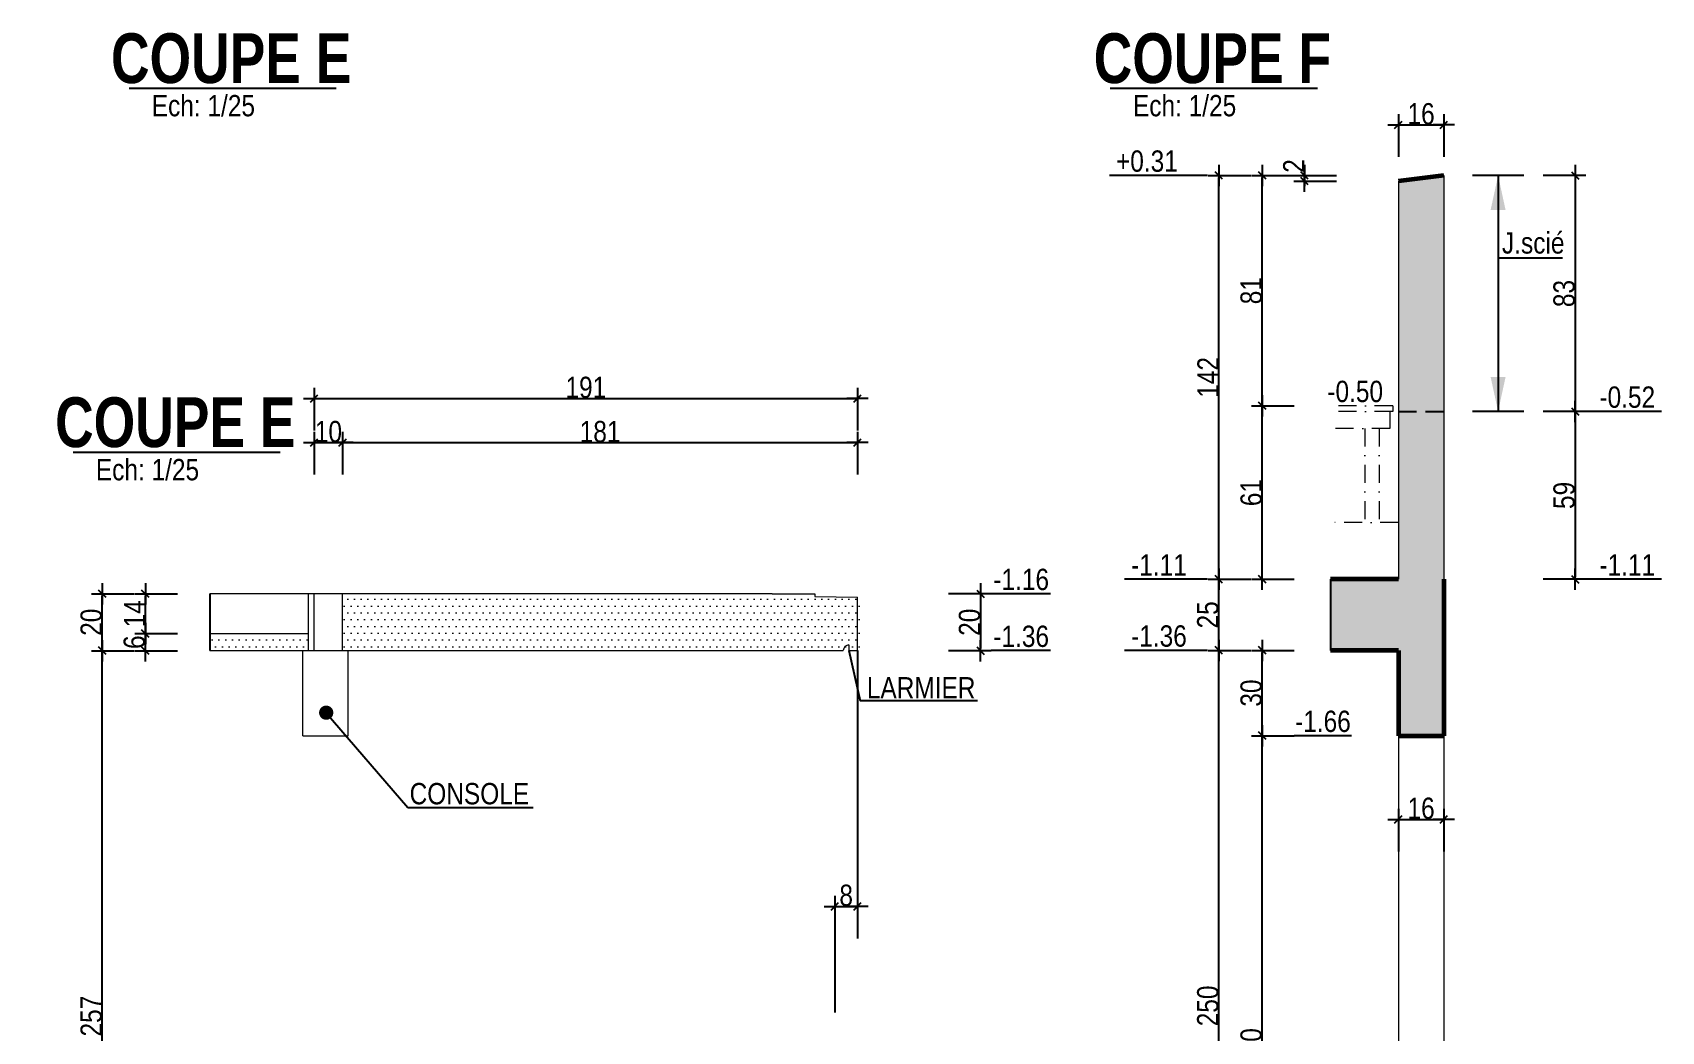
# Model space of a CAD drawing. Header units: millimetres. Extents: x 19188 to 26006, y -37354 to 0.
# Drawn here: x 23562 to 24708, y -35070 to -34368 of the extents above; entities that cross this region are included whole.
import ezdxf
from ezdxf.enums import TextEntityAlignment as Align

# ---------------------------------------------------------------- set-up
doc = ezdxf.new("R2010")
doc.units = ezdxf.units.MM
doc.linetypes.add('CACHEX2', pattern=[19.05, 12.7, -6.35])
doc.linetypes.add('TIRETPTX2', pattern=[50.8, 25.4, -12.7, 0, -12.7])
for name, color, linetype in [('01_cote_gen', 4, 'Continuous'), ('01_linteaux', 2, 'Continuous'), ('01_murs_sup', 2, 'CACHEX2'), ('01_poch_BN', 9, 'Continuous'), ('01_texte', 230, 'Continuous'), ('AA_COTES', 2, 'Continuous')]:
    doc.layers.add(name, color=color, linetype=linetype)
doc.layers.add('01_murs_coup', color=5, linetype='Continuous', lineweight=60)
doc.layers.add('01_tram_axes', color=2, linetype='TIRETPTX2', lineweight=9)
doc.styles.add('ARIAL NA', font='ARIALN.TTF')
doc.styles.add('impact', font='impact.ttf')
doc.styles.add('STYLE2', font='ARIALN.TTF')
doc.dimstyles.new('JB25', dxfattribs={"dimscale": 0.1, "dimtxt": 150, "dimasz": 15, "dimexe": 0.1, "dimexo": 0.1, "dimgap": 0.09, "dimtad": 1, "dimdec": 1, "dimlfac": 0.5, "dimdsep": 46, "dimtxsty": 'STYLE2', "dimblk1": 'BOND_G', "dimblk2": 'BOND_D', "dimsah": 1, "dimcen": 1.5, "dimdle": 0.01, "dimse1": 1, "dimse2": 1, "dimclrd": 4, "dimclre": 2, "dimclrt": 6, "dimazin": 2, "dimtfac": 2.333333, "dimtdec": 1, "dimtix": 1, "dimtmove": 2, "dimatfit": 3, "dimldrblk": 'BOND_G', "dimfxl": 1, "dimtolj": 1, "dimtzin": 0, "dimarcsym": 0})

# ---------------------------------------------------------------- blocks, each defined once
blk = doc.blocks.new('BOND_G')
at = {"layer": 'AA_COTES', "color": 0}
for p, q in [((0, -5), (0, 15)), ((5, 0), (-5, 0)), ((1.77, 1.77), (-1.77, -1.77))]:
    blk.add_line(p, q, dxfattribs=at)
blk = doc.blocks.new('BOND_D')
at = {"layer": 'AA_COTES', "color": 0}
for p, q in [((5, 0), (-5, 0)), ((-1.77, -1.77), (1.77, 1.77)), ((0, 5), (0, -15))]:
    blk.add_line(p, q, dxfattribs=at)
blk = doc.blocks.new('*D3316')
at = {"layer": '01_cote_gen', "color": 4, "lineweight": -2, "ltscale": 2, "transparency": 16777216}
blk.add_line((24228.8, -34763.9), (24228.8, -34800.9), dxfattribs=at)
at = {"layer": 'Defpoints', "color": 0, "ltscale": 2, "transparency": 16777216}
for p in [(24149.5, -34762.4), (24149.5, -34802.4), (24228.8, -34802.4)]:
    blk.add_point(p, dxfattribs=at)
at = {"layer": '01_cote_gen', "color": 4, "lineweight": -2, "ltscale": 2, "transparency": 16777216, "xscale": 1.5, "yscale": 1.5, "zscale": 1.5}
for name, p, rotation in [('BOND_G', (24228.8, -34762.4), 90), ('BOND_D', (24228.8, -34802.4), 270)]:
    blk.add_blockref(name, p, dxfattribs=dict(at, rotation=rotation))
at = {"layer": '01_cote_gen', "color": 6, "lineweight": 0, "ltscale": 2, "transparency": 16777216, "insert": (24221.2, -34782.4), "char_height": 15, "attachment_point": 5, "rotation": 90, "style": 'STYLE2'}
blk.add_mtext('\\A1;20', dxfattribs=at)
blk = doc.blocks.new('*D3318')
at = {"layer": '01_cote_gen', "color": 4, "lineweight": -2, "ltscale": 2, "transparency": 16777216}
blk.add_line((23781.9, -34656), (24140.9, -34656), dxfattribs=at)
at = {"layer": 'Defpoints', "color": 0, "ltscale": 2, "transparency": 16777216}
for p in [(24142.4, -34656), (24142.4, -34678.4), (23780.4, -34733.6)]:
    blk.add_point(p, dxfattribs=at)
at = {"layer": '01_cote_gen', "color": 4, "lineweight": -2, "ltscale": 2, "transparency": 16777216, "xscale": 1.5, "yscale": 1.5, "zscale": 1.5, "rotation": 180}
blk.add_blockref('BOND_G', (23780.4, -34656), dxfattribs=at)
at = {"layer": '01_cote_gen', "color": 4, "lineweight": -2, "ltscale": 2, "transparency": 16777216, "xscale": 1.5, "yscale": 1.5, "zscale": 1.5}
blk.add_blockref('BOND_D', (24142.4, -34656), dxfattribs=at)
at = {"layer": '01_cote_gen', "color": 6, "lineweight": 0, "ltscale": 2, "transparency": 16777216, "insert": (23961.4, -34648.4), "char_height": 15, "attachment_point": 5, "style": 'STYLE2'}
blk.add_mtext('\\A1;181', dxfattribs=at)
blk = doc.blocks.new('*D3319')
at = {"layer": '01_cote_gen', "color": 4, "lineweight": -2, "ltscale": 2, "transparency": 16777216}
blk.add_line((23761.9, -34656), (23778.9, -34656), dxfattribs=at)
at = {"layer": 'Defpoints', "color": 0, "ltscale": 2, "transparency": 16777216}
for p in [(23780.4, -34656), (23760.4, -34733.6), (23780.4, -34733.6)]:
    blk.add_point(p, dxfattribs=at)
at = {"layer": '01_cote_gen', "color": 4, "lineweight": -2, "ltscale": 2, "transparency": 16777216, "xscale": 1.5, "yscale": 1.5, "zscale": 1.5, "rotation": 180}
blk.add_blockref('BOND_G', (23760.4, -34656), dxfattribs=at)
at = {"layer": '01_cote_gen', "color": 4, "lineweight": -2, "ltscale": 2, "transparency": 16777216, "xscale": 1.5, "yscale": 1.5, "zscale": 1.5}
blk.add_blockref('BOND_D', (23780.4, -34656), dxfattribs=at)
at = {"layer": '01_cote_gen', "color": 6, "lineweight": 0, "ltscale": 2, "transparency": 16777216, "insert": (23770.4, -34648.4), "char_height": 15, "attachment_point": 5, "style": 'STYLE2'}
blk.add_mtext('\\A1;10', dxfattribs=at)
blk = doc.blocks.new('*D3317')
at = {"layer": '01_cote_gen', "color": 4, "lineweight": -2, "ltscale": 2, "transparency": 16777216}
blk.add_line((23761.9, -34625), (24140.9, -34625), dxfattribs=at)
at = {"layer": 'Defpoints', "color": 0, "ltscale": 2, "transparency": 16777216}
for p in [(24142.4, -34625), (24142.4, -34671.6), (23760.4, -34678.5)]:
    blk.add_point(p, dxfattribs=at)
at = {"layer": '01_cote_gen', "color": 4, "lineweight": -2, "ltscale": 2, "transparency": 16777216, "xscale": 1.5, "yscale": 1.5, "zscale": 1.5, "rotation": 180}
blk.add_blockref('BOND_G', (23760.4, -34625), dxfattribs=at)
at = {"layer": '01_cote_gen', "color": 4, "lineweight": -2, "ltscale": 2, "transparency": 16777216, "xscale": 1.5, "yscale": 1.5, "zscale": 1.5}
blk.add_blockref('BOND_D', (24142.4, -34625), dxfattribs=at)
at = {"layer": '01_cote_gen', "color": 6, "lineweight": 0, "ltscale": 2, "transparency": 16777216, "insert": (23951.4, -34617.3), "char_height": 15, "attachment_point": 5, "style": 'STYLE2'}
blk.add_mtext('\\A1;191', dxfattribs=at)
blk = doc.blocks.new('*D3335')
at = {"layer": '01_cote_gen', "color": 4, "lineweight": -2, "ltscale": 0.1, "transparency": 16777216}
blk.add_line((24127.9, -34982.2), (24140.9, -34982.2), dxfattribs=at)
at = {"layer": 'Defpoints', "color": 0, "ltscale": 0.1, "transparency": 16777216}
for p in [(24142.4, -34982.2), (24126.4, -35088.4), (24142.4, -35088.4)]:
    blk.add_point(p, dxfattribs=at)
at = {"layer": '01_cote_gen', "color": 4, "lineweight": -2, "ltscale": 0.1, "transparency": 16777216, "xscale": 1.5, "yscale": 1.5, "zscale": 1.5, "rotation": 180}
blk.add_blockref('BOND_G', (24126.4, -34982.2), dxfattribs=at)
at = {"layer": '01_cote_gen', "color": 4, "lineweight": -2, "ltscale": 0.1, "transparency": 16777216, "xscale": 1.5, "yscale": 1.5, "zscale": 1.5}
blk.add_blockref('BOND_D', (24142.4, -34982.2), dxfattribs=at)
at = {"layer": '01_cote_gen', "color": 6, "ltscale": 0.1, "transparency": 16777216, "insert": (24134.4, -34974.5), "char_height": 15, "attachment_point": 5, "style": 'STYLE2'}
blk.add_mtext('\\A1;8', dxfattribs=at)
blk = doc.blocks.new('*D3337')
at = {"layer": '01_cote_gen', "color": 4, "lineweight": -2, "ltscale": 0.1, "transparency": 16777216}
blk.add_line((23611.4, -35314.9), (23611.4, -34803.9), dxfattribs=at)
at = {"layer": 'Defpoints', "color": 0, "ltscale": 0.1, "transparency": 16777216}
for p in [(23611.4, -34802.4), (23668.2, -34802.4), (23618.9, -35316.4)]:
    blk.add_point(p, dxfattribs=at)
at = {"layer": '01_cote_gen', "color": 4, "lineweight": -2, "ltscale": 0.1, "transparency": 16777216, "xscale": 1.5, "yscale": 1.5, "zscale": 1.5}
for name, p, rotation in [('BOND_D', (23611.4, -34802.4), 90), ('BOND_G', (23611.4, -35316.4), 270)]:
    blk.add_blockref(name, p, dxfattribs=dict(at, rotation=rotation))
at = {"layer": '01_cote_gen', "color": 6, "ltscale": 0.1, "transparency": 16777216, "insert": (23603.7, -35059.4), "char_height": 15, "attachment_point": 5, "rotation": 90, "style": 'STYLE2'}
blk.add_mtext('\\A1;257', dxfattribs=at)
blk = doc.blocks.new('*D3338')
at = {"layer": '01_cote_gen', "color": 4, "lineweight": -2, "ltscale": 0.1, "transparency": 16777216}
blk.add_line((23611.4, -34800.9), (23611.4, -34763.9), dxfattribs=at)
at = {"layer": 'Defpoints', "color": 0, "ltscale": 0.1, "transparency": 16777216}
for p in [(23611.4, -34762.4), (23687, -34762.4), (23687, -34802.4)]:
    blk.add_point(p, dxfattribs=at)
at = {"layer": '01_cote_gen', "color": 4, "lineweight": -2, "ltscale": 0.1, "transparency": 16777216, "xscale": 1.5, "yscale": 1.5, "zscale": 1.5}
for name, p, rotation in [('BOND_D', (23611.4, -34762.4), 90), ('BOND_G', (23611.4, -34802.4), 270)]:
    blk.add_blockref(name, p, dxfattribs=dict(at, rotation=rotation))
at = {"layer": '01_cote_gen', "color": 6, "ltscale": 0.1, "transparency": 16777216, "insert": (23603.7, -34782.4), "char_height": 15, "attachment_point": 5, "rotation": 90, "style": 'STYLE2'}
blk.add_mtext('\\A1;20', dxfattribs=at)
blk = doc.blocks.new('*D3339')
at = {"layer": '01_cote_gen', "color": 4, "lineweight": -2, "ltscale": 0.1, "transparency": 16777216}
blk.add_line((23641.7, -34800.9), (23641.7, -34791.9), dxfattribs=at)
at = {"layer": 'Defpoints', "color": 0, "ltscale": 0.1, "transparency": 16777216}
for p in [(23641.7, -34790.4), (23687, -34790.4), (23687, -34802.4)]:
    blk.add_point(p, dxfattribs=at)
at = {"layer": '01_cote_gen', "color": 4, "lineweight": -2, "ltscale": 0.1, "transparency": 16777216, "xscale": 1.5, "yscale": 1.5, "zscale": 1.5}
for name, p, rotation in [('BOND_D', (23641.7, -34790.4), 90), ('BOND_G', (23641.7, -34802.4), 270)]:
    blk.add_blockref(name, p, dxfattribs=dict(at, rotation=rotation))
at = {"layer": '01_cote_gen', "color": 6, "ltscale": 0.1, "transparency": 16777216, "insert": (23634, -34796.4), "char_height": 15, "attachment_point": 5, "rotation": 90, "style": 'STYLE2'}
blk.add_mtext('\\A1;6', dxfattribs=at)
blk = doc.blocks.new('*D3340')
at = {"layer": '01_cote_gen', "color": 4, "lineweight": -2, "ltscale": 0.1, "transparency": 16777216}
blk.add_line((23641.7, -34788.9), (23641.7, -34763.9), dxfattribs=at)
at = {"layer": 'Defpoints', "color": 0, "ltscale": 0.1, "transparency": 16777216}
for p in [(23641.7, -34762.4), (23687, -34762.4), (23687, -34790.4)]:
    blk.add_point(p, dxfattribs=at)
at = {"layer": '01_cote_gen', "color": 4, "lineweight": -2, "ltscale": 0.1, "transparency": 16777216, "xscale": 1.5, "yscale": 1.5, "zscale": 1.5}
for name, p, rotation in [('BOND_D', (23641.7, -34762.4), 90), ('BOND_G', (23641.7, -34790.4), 270)]:
    blk.add_blockref(name, p, dxfattribs=dict(at, rotation=rotation))
at = {"layer": '01_cote_gen', "color": 6, "ltscale": 0.1, "transparency": 16777216, "insert": (23634.1, -34776.4), "char_height": 15, "attachment_point": 5, "rotation": 90, "style": 'STYLE2'}
blk.add_mtext('\\A1;14', dxfattribs=at)
blk = doc.blocks.new('*D3346')
at = {"layer": '01_cote_gen', "color": 4, "lineweight": -2, "ltscale": 0.1, "transparency": 16777216}
blk.add_line((24426.9, -34860.7), (24426.9, -34803.7), dxfattribs=at)
at = {"layer": 'Defpoints', "color": 0, "ltscale": 0.1, "transparency": 16777216}
for p in [(24426.9, -34802.2), (24496.4, -34802.2), (24496.4, -34862.2)]:
    blk.add_point(p, dxfattribs=at)
at = {"layer": '01_cote_gen', "color": 4, "lineweight": -2, "ltscale": 0.1, "transparency": 16777216, "xscale": 1.5, "yscale": 1.5, "zscale": 1.5}
for name, p, rotation in [('BOND_D', (24426.9, -34802.2), 90), ('BOND_G', (24426.9, -34862.2), 270)]:
    blk.add_blockref(name, p, dxfattribs=dict(at, rotation=rotation))
at = {"layer": '01_cote_gen', "color": 6, "ltscale": 0.1, "transparency": 16777216, "insert": (24419.2, -34832.2), "char_height": 15, "attachment_point": 5, "rotation": 90, "style": 'STYLE2'}
blk.add_mtext('\\A1;30', dxfattribs=at)
blk = doc.blocks.new('*D3347')
at = {"layer": '01_cote_gen', "color": 4, "lineweight": -2, "ltscale": 0.1, "transparency": 16777216}
blk.add_line((24396.4, -34800.7), (24396.4, -34753.7), dxfattribs=at)
at = {"layer": 'Defpoints', "color": 0, "ltscale": 0.1, "transparency": 16777216}
for p in [(24396.4, -34752.2), (24456.7, -34752.2), (24463.9, -34802.2)]:
    blk.add_point(p, dxfattribs=at)
at = {"layer": '01_cote_gen', "color": 4, "lineweight": -2, "ltscale": 0.1, "transparency": 16777216, "xscale": 1.5, "yscale": 1.5, "zscale": 1.5}
for name, p, rotation in [('BOND_D', (24396.4, -34752.2), 90), ('BOND_G', (24396.4, -34802.2), 270)]:
    blk.add_blockref(name, p, dxfattribs=dict(at, rotation=rotation))
at = {"layer": '01_cote_gen', "color": 6, "ltscale": 0.1, "transparency": 16777216, "insert": (24388.7, -34777.2), "char_height": 15, "attachment_point": 5, "rotation": 90, "style": 'STYLE2'}
blk.add_mtext('\\A1;25', dxfattribs=at)
blk = doc.blocks.new('*D3348')
at = {"layer": '01_cote_gen', "color": 4, "lineweight": -2, "ltscale": 0.1, "transparency": 16777216}
blk.add_line((24524.1, -34921), (24553.1, -34921), dxfattribs=at)
at = {"layer": 'Defpoints', "color": 0, "ltscale": 0.1, "transparency": 16777216}
for p in [(24554.6, -34921), (24522.6, -34937.8), (24554.6, -34937.8)]:
    blk.add_point(p, dxfattribs=at)
at = {"layer": '01_cote_gen', "color": 4, "lineweight": -2, "ltscale": 0.1, "transparency": 16777216, "xscale": 1.5, "yscale": 1.5, "zscale": 1.5, "rotation": 180}
blk.add_blockref('BOND_G', (24522.6, -34921), dxfattribs=at)
at = {"layer": '01_cote_gen', "color": 4, "lineweight": -2, "ltscale": 0.1, "transparency": 16777216, "xscale": 1.5, "yscale": 1.5, "zscale": 1.5}
blk.add_blockref('BOND_D', (24554.6, -34921), dxfattribs=at)
at = {"layer": '01_cote_gen', "color": 6, "ltscale": 0.1, "transparency": 16777216, "insert": (24538.6, -34913.3), "char_height": 15, "attachment_point": 5, "style": 'STYLE2'}
blk.add_mtext('\\A1;16', dxfattribs=at)
blk = doc.blocks.new('*D3349')
at = {"layer": '01_cote_gen', "color": 4, "lineweight": -2, "ltscale": 0.1, "transparency": 16777216}
blk.add_line((24426.9, -35300.7), (24426.9, -34863.7), dxfattribs=at)
at = {"layer": 'Defpoints', "color": 0, "ltscale": 0.1, "transparency": 16777216}
for p in [(24426.9, -34862.2), (24449.4, -34862.2), (24449.4, -35302.2)]:
    blk.add_point(p, dxfattribs=at)
at = {"layer": '01_cote_gen', "color": 4, "lineweight": -2, "ltscale": 0.1, "transparency": 16777216, "xscale": 1.5, "yscale": 1.5, "zscale": 1.5}
for name, p, rotation in [('BOND_D', (24426.9, -34862.2), 90), ('BOND_G', (24426.9, -35302.2), 270)]:
    blk.add_blockref(name, p, dxfattribs=dict(at, rotation=rotation))
at = {"layer": '01_cote_gen', "color": 6, "ltscale": 0.1, "transparency": 16777216, "insert": (24419.2, -35082.2), "char_height": 15, "attachment_point": 5, "rotation": 90, "style": 'STYLE2'}
blk.add_mtext('\\A1;220', dxfattribs=at)
blk = doc.blocks.new('*D3350')
at = {"layer": '01_cote_gen', "color": 4, "lineweight": -2, "ltscale": 0.1, "transparency": 16777216}
blk.add_line((24396.4, -35300.7), (24396.4, -34803.7), dxfattribs=at)
at = {"layer": 'Defpoints', "color": 0, "ltscale": 0.1, "transparency": 16777216}
for p in [(24396.4, -34802.2), (24457.9, -34802.2), (24448.6, -35302.2)]:
    blk.add_point(p, dxfattribs=at)
at = {"layer": '01_cote_gen', "color": 4, "lineweight": -2, "ltscale": 0.1, "transparency": 16777216, "xscale": 1.5, "yscale": 1.5, "zscale": 1.5}
for name, p, rotation in [('BOND_D', (24396.4, -34802.2), 90), ('BOND_G', (24396.4, -35302.2), 270)]:
    blk.add_blockref(name, p, dxfattribs=dict(at, rotation=rotation))
at = {"layer": '01_cote_gen', "color": 6, "ltscale": 0.1, "transparency": 16777216, "insert": (24388.7, -35052.2), "char_height": 15, "attachment_point": 5, "rotation": 90, "style": 'STYLE2'}
blk.add_mtext('\\A1;250', dxfattribs=at)
blk = doc.blocks.new('*D3356')
at = {"layer": '01_cote_gen', "color": 4, "lineweight": -2, "ltscale": 0.1, "transparency": 16777216}
blk.add_line((24396.4, -34750.7), (24396.4, -34469.7), dxfattribs=at)
at = {"layer": 'Defpoints', "color": 0, "ltscale": 0.1, "transparency": 16777216}
for p in [(24396.4, -34468.2), (24542.8, -34468.2), (24486.9, -34752.2)]:
    blk.add_point(p, dxfattribs=at)
at = {"layer": '01_cote_gen', "color": 4, "lineweight": -2, "ltscale": 0.1, "transparency": 16777216, "xscale": 1.5, "yscale": 1.5, "zscale": 1.5}
for name, p, rotation in [('BOND_D', (24396.4, -34468.2), 90), ('BOND_G', (24396.4, -34752.2), 270)]:
    blk.add_blockref(name, p, dxfattribs=dict(at, rotation=rotation))
at = {"layer": '01_cote_gen', "color": 6, "ltscale": 0.1, "transparency": 16777216, "insert": (24388.8, -34610.2), "char_height": 15, "attachment_point": 5, "rotation": 90, "style": 'STYLE2'}
blk.add_mtext('\\A1;142', dxfattribs=at)
blk = doc.blocks.new('*D3352')
at = {"layer": '01_cote_gen', "color": 4, "lineweight": -2, "ltscale": 0.1, "transparency": 16777216}
blk.add_line((24456.6, -34470.7), (24456.6, -34469.7), dxfattribs=at)
at = {"layer": 'Defpoints', "color": 0, "ltscale": 0.1, "transparency": 16777216}
for p in [(24456.6, -34468.2), (24558.1, -34468.2), (24526.1, -34472.2)]:
    blk.add_point(p, dxfattribs=at)
at = {"layer": '01_cote_gen', "color": 4, "lineweight": -2, "ltscale": 0.1, "transparency": 16777216, "xscale": 1.5, "yscale": 1.5, "zscale": 1.5}
for name, p, rotation in [('BOND_D', (24456.6, -34468.2), 90), ('BOND_G', (24456.6, -34472.2), 270)]:
    blk.add_blockref(name, p, dxfattribs=dict(at, rotation=rotation))
at = {"layer": '01_cote_gen', "color": 6, "ltscale": 0.1, "transparency": 16777216, "insert": (24449.1, -34461.5), "char_height": 15, "attachment_point": 5, "rotation": 90, "style": 'STYLE2'}
blk.add_mtext('\\A1;2', dxfattribs=at)
blk = doc.blocks.new('*D3353')
at = {"layer": '01_cote_gen', "color": 4, "lineweight": -2, "ltscale": 0.1, "transparency": 16777216}
blk.add_line((24646.9, -34469.7), (24646.9, -34632.7), dxfattribs=at)
at = {"layer": 'Defpoints', "color": 0, "ltscale": 0.1, "transparency": 16777216}
for p in [(24554.6, -34468.2), (24554.6, -34634.2), (24646.9, -34634.2)]:
    blk.add_point(p, dxfattribs=at)
at = {"layer": '01_cote_gen', "color": 4, "lineweight": -2, "ltscale": 0.1, "transparency": 16777216, "xscale": 1.5, "yscale": 1.5, "zscale": 1.5}
for name, p, rotation in [('BOND_G', (24646.9, -34468.2), 90), ('BOND_D', (24646.9, -34634.2), 270)]:
    blk.add_blockref(name, p, dxfattribs=dict(at, rotation=rotation))
at = {"layer": '01_cote_gen', "color": 6, "ltscale": 0.1, "transparency": 16777216, "insert": (24639.2, -34551.2), "char_height": 15, "attachment_point": 5, "rotation": 90, "style": 'STYLE2'}
blk.add_mtext('\\A1;83', dxfattribs=at)
blk = doc.blocks.new('*D3354')
at = {"layer": '01_cote_gen', "color": 4, "lineweight": -2, "ltscale": 0.1, "transparency": 16777216}
blk.add_line((24646.9, -34635.7), (24646.9, -34750.7), dxfattribs=at)
at = {"layer": 'Defpoints', "color": 0, "ltscale": 0.1, "transparency": 16777216}
for p in [(24554.6, -34634.2), (24522.6, -34752.2), (24646.9, -34752.2)]:
    blk.add_point(p, dxfattribs=at)
at = {"layer": '01_cote_gen', "color": 4, "lineweight": -2, "ltscale": 0.1, "transparency": 16777216, "xscale": 1.5, "yscale": 1.5, "zscale": 1.5}
for name, p, rotation in [('BOND_G', (24646.9, -34634.2), 90), ('BOND_D', (24646.9, -34752.2), 270)]:
    blk.add_blockref(name, p, dxfattribs=dict(at, rotation=rotation))
at = {"layer": '01_cote_gen', "color": 6, "ltscale": 0.1, "transparency": 16777216, "insert": (24639.2, -34693.2), "char_height": 15, "attachment_point": 5, "rotation": 90, "style": 'STYLE2'}
blk.add_mtext('\\A1;59', dxfattribs=at)
blk = doc.blocks.new('*D3355')
at = {"layer": '01_cote_gen', "color": 4, "lineweight": -2, "ltscale": 0.1, "transparency": 16777216}
blk.add_line((24426.9, -34750.7), (24426.9, -34631.7), dxfattribs=at)
at = {"layer": 'Defpoints', "color": 0, "ltscale": 0.1, "transparency": 16777216}
for p in [(22927.3, -34630.2), (24426.9, -34630.2), (24476.9, -34752.2)]:
    blk.add_point(p, dxfattribs=at)
at = {"layer": '01_cote_gen', "color": 4, "lineweight": -2, "ltscale": 0.1, "transparency": 16777216, "xscale": 1.5, "yscale": 1.5, "zscale": 1.5}
for name, p, rotation in [('BOND_D', (24426.9, -34630.2), 90), ('BOND_G', (24426.9, -34752.2), 270)]:
    blk.add_blockref(name, p, dxfattribs=dict(at, rotation=rotation))
at = {"layer": '01_cote_gen', "color": 6, "ltscale": 0.1, "transparency": 16777216, "insert": (24419.2, -34691.2), "char_height": 15, "attachment_point": 5, "rotation": 90, "style": 'STYLE2'}
blk.add_mtext('\\A1;61', dxfattribs=at)
blk = doc.blocks.new('*D3351')
at = {"layer": '01_cote_gen', "color": 4, "lineweight": -2, "ltscale": 0.1, "transparency": 16777216}
blk.add_line((24426.9, -34628.7), (24426.9, -34469.7), dxfattribs=at)
at = {"layer": 'Defpoints', "color": 0, "ltscale": 0.1, "transparency": 16777216}
for p in [(24419.3, -34468.2), (24426.9, -34468.2), (24434.4, -34630.2)]:
    blk.add_point(p, dxfattribs=at)
at = {"layer": '01_cote_gen', "color": 4, "lineweight": -2, "ltscale": 0.1, "transparency": 16777216, "xscale": 1.5, "yscale": 1.5, "zscale": 1.5}
for name, p, rotation in [('BOND_D', (24426.9, -34468.2), 90), ('BOND_G', (24426.9, -34630.2), 270)]:
    blk.add_blockref(name, p, dxfattribs=dict(at, rotation=rotation))
at = {"layer": '01_cote_gen', "color": 6, "ltscale": 0.1, "transparency": 16777216, "insert": (24419.2, -34549.2), "char_height": 15, "attachment_point": 5, "rotation": 90, "style": 'STYLE2'}
blk.add_mtext('\\A1;81', dxfattribs=at)
blk = doc.blocks.new('*D3357')
at = {"layer": '01_cote_gen', "color": 4, "lineweight": -2, "ltscale": 0.1, "transparency": 16777216}
blk.add_line((24524.1, -34432.6), (24553.1, -34432.6), dxfattribs=at)
at = {"layer": 'Defpoints', "color": 0, "ltscale": 0.1, "transparency": 16777216}
for p in [(24554.6, -34432.6), (24522.6, -34472.2), (24554.6, -34472.2)]:
    blk.add_point(p, dxfattribs=at)
at = {"layer": '01_cote_gen', "color": 4, "lineweight": -2, "ltscale": 0.1, "transparency": 16777216, "xscale": 1.5, "yscale": 1.5, "zscale": 1.5, "rotation": 180}
blk.add_blockref('BOND_G', (24522.6, -34432.6), dxfattribs=at)
at = {"layer": '01_cote_gen', "color": 4, "lineweight": -2, "ltscale": 0.1, "transparency": 16777216, "xscale": 1.5, "yscale": 1.5, "zscale": 1.5}
blk.add_blockref('BOND_D', (24554.6, -34432.6), dxfattribs=at)
at = {"layer": '01_cote_gen', "color": 6, "ltscale": 0.1, "transparency": 16777216, "insert": (24538.6, -34424.9), "char_height": 15, "attachment_point": 5, "style": 'STYLE2'}
blk.add_mtext('\\A1;16', dxfattribs=at)

msp = doc.modelspace()

# ---------------------------------------------------------------- hatches: boundary and pattern name
at = {"layer": '01_poch_BN', "ltscale": 0.1}
h = msp.add_hatch(color=256, dxfattribs=at)
h.dxf.hatch_style = 1
h.paths.add_polyline_path([(24554.62, -34752.17), (24554.62, -34634.17), (24522.62, -34634.17), (24522.62, -34752.17), (24474.85, -34752.17), (24474.85, -34802.17), (24522.62, -34802.17), (24522.62, -34862.17), (24558.62, -34862.17), (24554.62, -34862.17)])
h.paths.add_polyline_path([(24554.62, -34468.17), (24522.62, -34472.17), (24522.62, -34634.17), (24554.62, -34634.17)])
at = {"layer": '01_tram_axes', "ltscale": 0.5}
h = msp.add_hatch(dxfattribs=at)
h.set_pattern_fill('DOTS', color=256, scale=3)
h.paths.add_polyline_path([(23756.36, -34790.37), (23686.99, -34790.37), (23686.99, -34802.37), (23756.36, -34802.37)])
edge = h.paths.add_edge_path()
edge.add_line((24144.36, -34764.66), (24114.36, -34764.37))
edge.add_line((24114.36, -34764.37), (24114.36, -34762.37))
edge.add_line((24114.36, -34762.37), (24084.36, -34762.37))
edge.add_line((24084.36, -34762.37), (24080.36, -34762.37))
edge.add_line((24080.36, -34762.37), (23780.36, -34762.37))
edge.add_line((23780.36, -34762.37), (23780.36, -34802.37))
edge.add_line((23780.36, -34802.37), (24134.36, -34802.37))
edge.add_arc((24138.36, -34802.37), 4, 90, 180, ccw=False)
edge.add_line((24138.36, -34798.37), (24138.36, -34802.37))
edge.add_line((24138.36, -34802.37), (24144.36, -34802.37))
edge.add_line((24144.36, -34802.37), (24144.36, -34764.66))

# ---------------------------------------------------------------- linework, layer by layer
at = {"layer": '01_linteaux', "lineweight": 0}
for p, q in [((23756.36, -34790.37), (23756.36, -34762.37)), ((23760.36, -34802.37), (23760.36, -34762.37)), ((23780.36, -34790.37), (23780.36, -34762.37)), ((24522.62, -34862.17), (24522.62, -35266.17)), ((24554.62, -34862.17), (24554.62, -35306.17))]:
    msp.add_line(p, q, dxfattribs=at)
at = {"layer": '01_murs_coup'}
for p, q in [((24554.62, -34468.17), (24522.62, -34472.17)), ((24522.62, -34752.17), (24474.85, -34752.17)), ((24554.62, -34752.17), (24554.62, -34862.17)), ((24522.62, -34802.17), (24474.85, -34802.17)), ((24522.62, -34802.17), (24522.62, -34862.17)), ((24522.62, -34862.17), (24554.62, -34862.17))]:
    msp.add_line(p, q, dxfattribs=at)
at = {"layer": '01_murs_coup', "linetype": 'Continuous', "lineweight": 0}
for p, q in [((24554.62, -34468.17), (24554.62, -34762.21)), ((24522.62, -34472.17), (24522.62, -34752.17)), ((24082.36, -34762.37), (23686.99, -34762.37)), ((24082.36, -34762.37), (24112.36, -34762.37)), ((24112.36, -34762.37), (24112.36, -34764.37)), ((24112.36, -34762.37), (24112.36, -34764.37)), ((24112.36, -34764.37), (24142.36, -34764.66)), ((24112.36, -34764.37), (24142.36, -34764.66)), ((24142.36, -34802.37), (24142.36, -34764.66)), ((23686.99, -34790.37), (23756.36, -34790.37)), ((23756.36, -34802.37), (23756.36, -34790.37)), ((23780.36, -34802.37), (23780.36, -34790.37)), ((24136.36, -34798.37), (24136.36, -34802.37)), ((23686.99, -34802.37), (24132.36, -34802.37)), ((23752.36, -34862.37), (23752.36, -34802.37)), ((23784.36, -34862.37), (23784.36, -34802.37)), ((24136.36, -34802.37), (24142.36, -34802.37)), ((23752.36, -34862.37), (23784.36, -34862.37))]:
    msp.add_line(p, q, dxfattribs=at)
msp.add_arc((24136.36, -34802.37), 4, 90, 180, dxfattribs=at)
at = {"layer": '01_murs_sup'}
msp.add_line((24522.62, -34634.17), (24554.62, -34634.17), dxfattribs=at)
at = {"layer": '01_poch_BN', "ltscale": 0.1}
for p, q in [((24474.85, -34752.17), (24474.85, -34802.17)), ((23686.99, -34762.37), (23686.99, -34790.37)), ((23686.99, -34790.37), (23686.99, -34802.37))]:
    msp.add_line(p, q, dxfattribs=at)
at = {"layer": '01_texte'}
for p, q in [((23630.23, -34406.78), (23775.83, -34406.78)), ((24320.06, -34406.78), (24465.66, -34406.78)), ((24388.45, -34468.17), (24319.49, -34468.17)), ((24610.77, -34468.17), (24574.69, -34468.17)), ((24592.73, -34468.17), (24592.73, -34634.17)), ((24592.73, -34526.19), (24637.92, -34526.19)), ((24610.77, -34634.17), (24574.69, -34634.17)), ((24707.55, -34634.17), (24654.41, -34634.17)), ((23590.93, -34662.79), (23736.53, -34662.79)), ((24388.45, -34752.17), (24330.12, -34752.17)), ((24707.55, -34752.17), (24654.41, -34752.17)), ((24278.03, -34762.37), (24236.34, -34762.37)), ((24136.36, -34802.37), (24144.33, -34837.67)), ((24142.36, -34802.37), (24142.36, -34974.71)), ((24278.03, -34802.37), (24236.34, -34802.37)), ((24388.45, -34802.17), (24330.12, -34802.17)), ((23768.84, -34845.99), (23826.32, -34912.71)), ((24226.84, -34837.67), (24144.33, -34837.67)), ((24489.77, -34862.17), (24449.37, -34862.17)), ((23826.32, -34912.71), (23914.25, -34912.71)), ((24126.36, -35004.71), (24126.36, -35056.88))]:
    msp.add_line(p, q, dxfattribs=at)
at = {"layer": '01_texte', "const_width": 5}
msp.add_lwpolyline([(23766.34, -34845.99, 1), (23771.34, -34845.99, 1)], format="xyb", close=True, dxfattribs=at)
at = {"layer": '01_texte'}
for points in [[(24592.73, -34468.17), (24587.48, -34492.41), (24592.73, -34492.41)], [(24592.73, -34468.17), (24597.98, -34492.41), (24592.73, -34492.41)], [(24592.73, -34634.17), (24587.48, -34609.94), (24592.73, -34609.94)], [(24592.73, -34634.17), (24597.98, -34609.94), (24592.73, -34609.94)]]:
    msp.add_solid(points, dxfattribs=at)
at = {"layer": '01_tram_axes', "ltscale": 0.5}
for p, q in [((24518.62, -34630.17), (24474.85, -34630.17)), ((24518.62, -34634.17), (24474.85, -34634.17)), ((24516.62, -34634.17), (24516.62, -34646.17)), ((24518.62, -34630.17), (24518.62, -34634.17)), ((24516.62, -34646.17), (24474.85, -34646.17)), ((24499.04, -34646.17), (24499.04, -34712.17)), ((24509.04, -34646.17), (24509.04, -34712.17)), ((24522.62, -34712.17), (24474.85, -34712.17))]:
    msp.add_line(p, q, dxfattribs=at)

# ---------------------------------------------------------------- texts
at = {"layer": '01_texte', "style": 'impact'}
for s, p in [('COUPE E', (23702.04, -34385.68)), ('COUPE F', (24391.87, -34385.68)), ('COUPE E', (23662.74, -34641.69))]:
    msp.add_text(s, height=35, dxfattribs=at).set_placement(p, align=Align.MIDDLE)
at = {"layer": '01_texte'}
for s, style, p in [('Ech: 1/25', 'STYLE2', (23646.19, -34426.56)), ('Ech: 1/25', 'STYLE2', (24336.02, -34426.56)), ('+0.31', 'ARIAL NA', (24324.08, -34465.56)), ('J.scié', 'ARIAL NA', (24595.46, -34523.1)), ('-0.50', 'ARIAL NA', (24472.68, -34627.56)), ('-0.52', 'ARIAL NA', (24663.97, -34631.56)), ('Ech: 1/25', 'STYLE2', (23606.89, -34682.57)), ('-1.11', 'ARIAL NA', (24334.71, -34749.56)), ('-1.11', 'ARIAL NA', (24663.97, -34749.56)), ('-1.16', 'ARIAL NA', (24237.86, -34759.76)), ('-1.36', 'ARIAL NA', (24237.86, -34799.76)), ('-1.36', 'ARIAL NA', (24334.71, -34799.56)), ('LARMIER', 'ARIAL NA', (24148.93, -34835.98)), ('-1.66', 'ARIAL NA', (24450, -34859.56)), ('CONSOLE', 'STYLE2', (23827.49, -34910.43))]:
    msp.add_text(s, height=15, dxfattribs=dict(at, style=style)).set_placement(p)

# ---------------------------------------------------------------- dimensions: what is measured, and where the dimension line sits
at = {"layer": '01_cote_gen', "ltscale": 0.1}
for base, p1, p2, picture, middle in [((24554.62, -34432.56), (24522.62, -34472.17), (24554.62, -34472.17), '*D3357', (24538.62, -34424.89)), ((24554.62, -34920.97), (24522.62, -34937.85), (24554.62, -34937.85), '*D3348', (24538.62, -34913.3)), ((24142.36, -34982.21), (24126.36, -35088.38), (24142.36, -35088.38), '*D3335', (24134.36, -34974.54))]:
    dim = msp.add_linear_dim(base=base, p1=p1, p2=p2, dimstyle='JB25', dxfattribs=at)
    dim.commit()
    dim.dimension.update_dxf_attribs({"geometry": picture, "text_midpoint": middle})
dim = msp.add_linear_dim(base=(24456.61, -34468.17), p1=(24526.13, -34472.17), p2=(24558.13, -34468.17), angle=90, dimstyle='JB25', dxfattribs=at)
dim.commit()
dim.dimension.update_dxf_attribs({"geometry": '*D3352', "text_midpoint": (24449.07, -34461.51), "dimtype": 160})
for base, p1, p2, picture, middle in [((24396.35, -34468.17), (24486.91, -34752.17), (24542.79, -34468.17), '*D3356', (24388.81, -34610.17)), ((24426.87, -34468.17), (24434.37, -34630.17), (24419.27, -34468.17), '*D3351', (24419.2, -34549.17)), ((24646.91, -34634.17), (24554.62, -34468.17), (24554.62, -34634.17), '*D3353', (24639.24, -34551.17)), ((24426.87, -34630.17), (24476.94, -34752.17), (22927.32, -34630.17), '*D3355', (24419.2, -34691.17)), ((24646.91, -34752.17), (24554.62, -34634.17), (24522.62, -34752.17), '*D3354', (24639.24, -34693.17)), ((23611.35, -34762.37), (23686.99, -34802.37), (23686.99, -34762.37), '*D3338', (23603.69, -34782.37)), ((23641.65, -34762.37), (23686.99, -34790.37), (23686.99, -34762.37), '*D3340', (23634.11, -34776.37)), ((24396.35, -34752.17), (24463.87, -34802.17), (24456.69, -34752.17), '*D3347', (24388.68, -34777.17)), ((23641.65, -34790.37), (23686.99, -34802.37), (23686.99, -34790.37), '*D3339', (23633.98, -34796.37)), ((23611.35, -34802.37), (23618.85, -35316.38), (23668.22, -34802.37), '*D3337', (23603.69, -35059.38)), ((24396.35, -34802.17), (24448.62, -35302.17), (24457.94, -34802.17), '*D3350', (24388.68, -35052.17)), ((24426.87, -34802.17), (24496.38, -34862.17), (24496.38, -34802.17), '*D3346', (24419.2, -34832.17)), ((24426.87, -34862.17), (24449.37, -35302.17), (24449.37, -34862.17), '*D3349', (24419.2, -35082.17))]:
    dim = msp.add_linear_dim(base=base, p1=p1, p2=p2, angle=90, dimstyle='JB25', dxfattribs=at)
    dim.commit()
    dim.dimension.update_dxf_attribs({"geometry": picture, "text_midpoint": middle})
at = {"layer": '01_cote_gen', "lineweight": 0, "ltscale": 2}
for base, p1, p2, picture, middle in [((24142.36, -34625.01), (23760.36, -34678.53), (24142.36, -34671.58), '*D3317', (23951.36, -34617.34)), ((23780.36, -34656.03), (23760.36, -34733.57), (23780.36, -34733.57), '*D3319', (23770.36, -34648.36)), ((24142.36, -34656.03), (23780.36, -34733.57), (24142.36, -34678.43), '*D3318', (23961.36, -34648.36))]:
    dim = msp.add_linear_dim(base=base, p1=p1, p2=p2, dimstyle='JB25', dxfattribs=at)
    dim.commit()
    dim.dimension.update_dxf_attribs({"geometry": picture, "text_midpoint": middle})
dim = msp.add_linear_dim(base=(24228.84, -34802.37), p1=(24149.46, -34762.37), p2=(24149.46, -34802.37), angle=90, dimstyle='JB25', dxfattribs=at)
dim.commit()
dim.dimension.update_dxf_attribs({"geometry": '*D3316', "text_midpoint": (24221.17, -34782.37)})

doc.saveas('drawing.dxf')
